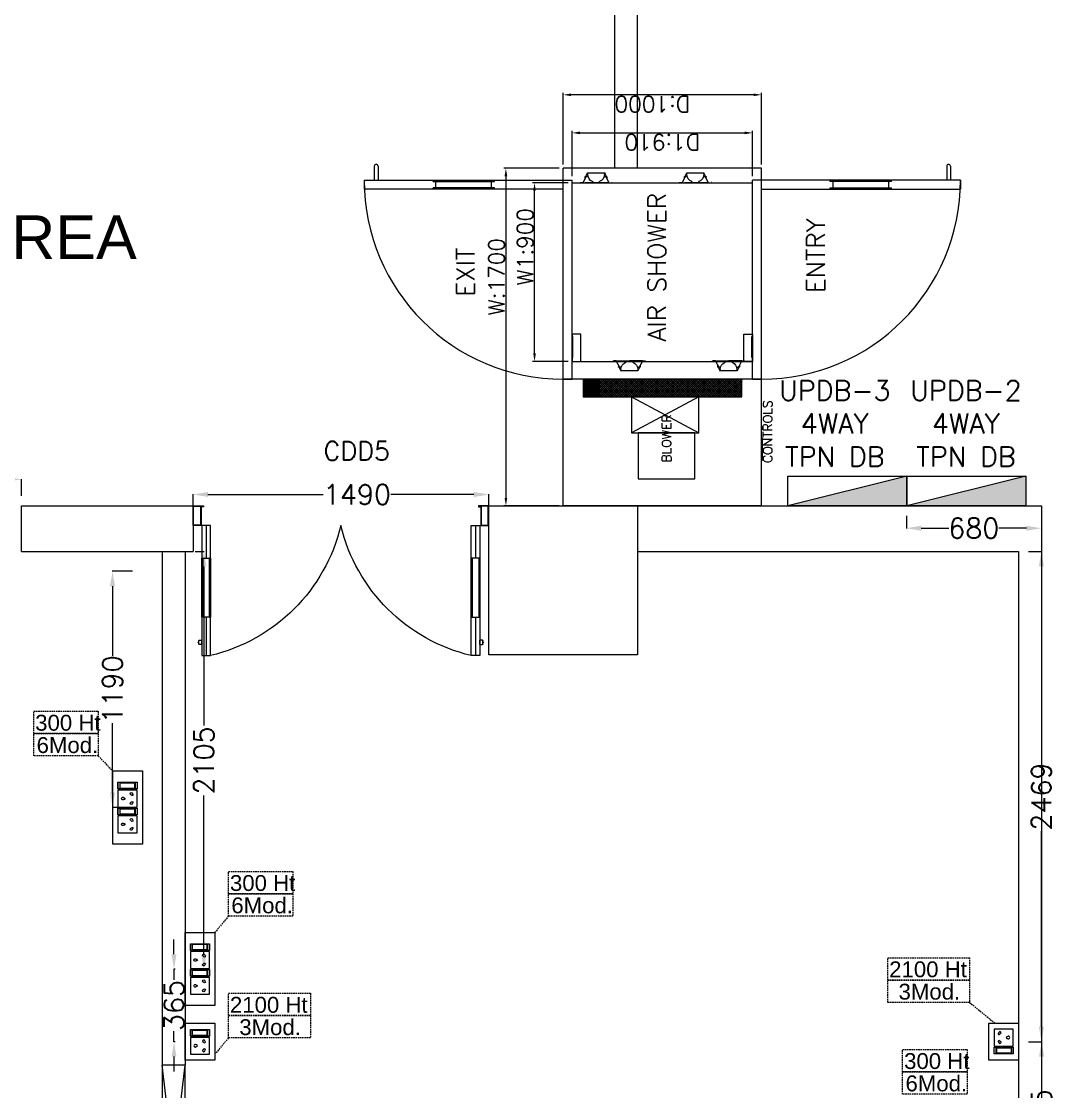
# Model space of a CAD drawing. Extents: x 3505867 to 4040009, y -660366 to -590408.
# Drawn here: x 3616002 to 3621209, y -609229 to -603838 of the extents above; entities that cross this region are included whole.
import ezdxf

# ---------------------------------------------------------------- set-up
doc = ezdxf.new("R2010")
doc.units = 0
doc.header["$LTSCALE"] = 6
doc.header["$MEASUREMENT"] = 0
doc.linetypes.add('1', pattern=[0])
doc.linetypes.add('DASHED2', pattern=[0.375, 0.25, -0.125])
doc.layers.get('0').update_dxf_attribs({"linetype": 'CONTINUOUS', "lineweight": 0})
doc.layers.get('Defpoints').update_dxf_attribs({"linetype": 'CONTINUOUS', "lineweight": 0})
for name, color, linetype, lineweight in [('1200 Door', 144, 'CONTINUOUS', 0), ('AIR SHOWER', 7, 'CONTINUOUS', 0), ('COL', 5, 'CONTINUOUS', 0), ('DIM', 7, 'CONTINUOUS', 0), ('Double Leaf Door', 4, 'CONTINUOUS', 0), ('ELE-CABLE TRAY', 31, 'CONTINUOUS', 0), ('ELE. 2N0S OF 6-16 UPS SOCKETS', 191, 'CONTINUOUS', 0), ('ELE. DB', 1, 'CONTINUOUS', 0), ('ELE.DB', 1, 'CONTINUOUS', 0), ('hatch', 252, 'CONTINUOUS', 0), ('TEXT', 5, 'CONTINUOUS', 0), ('WALL', 10, 'CONTINUOUS', 0), ('WIN', 151, 'CONTINUOUS', 0)]:
    doc.layers.add(name, color=color, linetype=linetype, lineweight=lineweight)
doc.layers.add('CFT_LOOPING', color=7, linetype='1', lineweight=0, true_color=0xd6d600)
doc.layers.add('ELE-6A AC SOCKET', color=7, linetype='CONTINUOUS', lineweight=0, true_color=0x00ceb6)
doc.styles.add('ARIAL', font='arial.ttf')
doc.styles.add('ROMANS', font='romans.shx')
doc.styles.get("Standard").update_dxf_attribs({"font": 'SIMPLEX'})
doc.dimstyles.new('AEPL1', dxfattribs={"dimtxt": 100, "dimasz": 75, "dimexe": 1.25, "dimexo": 50, "dimtad": 0, "dimdec": 0, "dimtxsty": 'ROMANS', "dimcen": 2.5, "dimclrd": 7, "dimclre": 7, "dimadec": 0, "dimazin": 0, "dimtfac": 1, "dimtdec": 0, "dimtmove": 0, "dimatfit": 3, "dimfxl": 1, "dimlwd": 0, "dimlwe": 0, "dimarcsym": 0})
doc.dimstyles.new('BIGDFD', dxfattribs={"dimtxt": 8, "dimasz": 4, "dimexe": 1, "dimexo": 2, "dimtad": 1, "dimlfac": 10, "dimtxsty": 'Standard', "dimcen": 2.5, "dimclrd": 5, "dimclre": 3, "dimclrt": 1, "dimadec": 0, "dimazin": 0, "dimtfac": 1, "dimtmove": 0, "dimatfit": 3, "dimfxl": 1, "dimarcsym": 0})
doc.dimstyles.new('BIGDFD$0', dxfattribs={"dimtxt": 8, "dimasz": 4, "dimexe": 1, "dimexo": 2, "dimtad": 1, "dimlfac": 10, "dimtxsty": 'Standard', "dimcen": 2.5, "dimclrd": 5, "dimclre": 3, "dimclrt": 1, "dimadec": 0, "dimazin": 0, "dimtfac": 1, "dimtmove": 0, "dimatfit": 3, "dimfxl": 1, "dimarcsym": 0})

# ---------------------------------------------------------------- blocks, each defined once
blk = doc.blocks.new('*D603')
at = {"layer": 'Defpoints', "color": 0, "linetype": 'ByBlock', "transparency": 16777216}
for p in [(-25370, 7793.3), (-26870, 7660.2), (-25370, 7660.2)]:
    blk.add_point(p, dxfattribs=at)
at = {"layer": 'DIM', "color": 7, "linetype": 'ByBlock', "lineweight": 0, "transparency": 16777216}
for p, q in [((-26870, 7710.2), (-26870, 7794.6)), ((-26795, 7793.3), (-26289.7, 7793.3)), ((-25445, 7793.3), (-25950.3, 7793.3)), ((-25370, 7710.2), (-25370, 7794.6))]:
    blk.add_line(p, q, dxfattribs=at)
at = {"layer": 'DIM', "color": 7, "linetype": 'ByBlock', "transparency": 16777216}
for points in [[(-26795, 7805.8), (-26795, 7780.8), (-26870, 7793.3)], [(-25445, 7805.8), (-25445, 7780.8), (-25370, 7793.3)]]:
    blk.add_solid(points, dxfattribs=at)
at = {"layer": 'DIM', "color": 0, "linetype": 'ByBlock', "transparency": 16777216, "insert": (-26120, 7793.3), "char_height": 100, "attachment_point": 5, "style": 'ROMANS'}
blk.add_mtext('1500', dxfattribs=at)
blk = doc.blocks.new('*D604')
at = {"layer": 'Defpoints', "color": 0, "linetype": 'ByBlock', "transparency": 16777216}
for p in [(-23015, 7717.3), (-24505, 7545.2), (-23015, 7545.2)]:
    blk.add_point(p, dxfattribs=at)
at = {"layer": 'DIM', "color": 7, "linetype": 'ByBlock', "lineweight": 0, "transparency": 16777216}
for p, q in [((-24505, 7595.2), (-24505, 7718.6)), ((-24430, 7717.3), (-23848.4, 7717.3)), ((-23090, 7717.3), (-23509, 7717.3)), ((-23015, 7595.2), (-23015, 7718.6))]:
    blk.add_line(p, q, dxfattribs=at)
at = {"layer": 'DIM', "color": 7, "linetype": 'ByBlock', "transparency": 16777216}
for points in [[(-24430, 7729.8), (-24430, 7704.8), (-24505, 7717.3)], [(-23090, 7729.8), (-23090, 7704.8), (-23015, 7717.3)]]:
    blk.add_solid(points, dxfattribs=at)
at = {"layer": 'DIM', "color": 0, "linetype": 'ByBlock', "transparency": 16777216, "insert": (-23678.7, 7717.3), "char_height": 100, "attachment_point": 5, "style": 'ROMANS'}
blk.add_mtext('1490', dxfattribs=at)
blk = doc.blocks.new('1500x2100x100 DD')
at = {"layer": 'Double Leaf Door'}
for points in [[(49.2, 263.9), (54.1, 263.9), (54.1, 560.4), (49.2, 560.4)], [(92.8, 560.4), (87.8, 560.4), (87.8, 263.9), (92.8, 263.9)], [(1407.2, 560.4), (1412.2, 560.4), (1412.2, 263.9), (1407.2, 263.9)], [(1450.8, 263.9), (1445.9, 263.9), (1445.9, 560.4), (1450.8, 560.4)]]:
    blk.add_hatch(color=6, dxfattribs=at).paths.add_polyline_path(points)
at = {"layer": 'Double Leaf Door', "color": 8}
for p, q in [((49.2, 100), (49.2, 754.2)), ((49.2, 754.2), (92.8, 754.2)), ((71, 560.4), (71, 754.2)), ((92.8, 754.2), (92.8, 100)), ((1450.8, 754.2), (1407.2, 754.2)), ((1407.2, 754.2), (1407.2, 100)), ((1429, 560.4), (1429, 754.2)), ((1450.8, 100), (1450.8, 754.2)), ((34.8, 696.7), (34.8, 678.8)), ((49.2, 698.7), (36.7, 698.7)), ((36.7, 676.8), (49.2, 676.8)), ((49.2, 698.7), (49.2, 676.8)), ((1450.8, 698.7), (1463.3, 698.7)), ((1450.8, 698.7), (1450.8, 676.8)), ((1463.3, 676.8), (1450.8, 676.8)), ((1465.2, 696.7), (1465.2, 678.8)), ((71, 100), (71, 263.9)), ((1429, 100), (1429, 263.9)), ((5, 100), (5, 0)), ((45.2, 100), (5, 100)), ((7, 98), (7, 2)), ((43.2, 98), (7, 98)), ((43.2, 3), (43.2, 98)), ((45.2, 5), (45.2, 100)), ((92.8, 100), (49.2, 100)), ((1407.2, 100), (1450.8, 100)), ((1454.8, 5), (1454.8, 100)), ((1454.8, 100), (1495, 100)), ((1456.8, 3), (1456.8, 98)), ((1456.8, 98), (1493, 98)), ((1493, 98), (1493, 2)), ((1495, 100), (1495, 0)), ((5, 0), (45.2, 0)), ((7, 2), (45.2, 2)), ((55.1, 3), (43.2, 3)), ((57.1, 5), (45.2, 5)), ((45.2, 2), (55.1, 2)), ((45.2, 0), (57.1, 0)), ((55.1, 2), (55.1, 3)), ((57.1, 0), (57.1, 5)), ((1442.9, 0), (1442.9, 5)), ((1442.9, 5), (1454.8, 5)), ((1454.8, 0), (1442.9, 0)), ((1444.9, 2), (1444.9, 3)), ((1444.9, 3), (1456.8, 3)), ((1454.8, 2), (1444.9, 2)), ((1493, 2), (1454.8, 2)), ((1495, 0), (1454.8, 0))]:
    blk.add_line(p, q, dxfattribs=at)
at = {"layer": 'Double Leaf Door', "color": 6}
for p, q in [((92.8, 560.4), (49.2, 560.4)), ((49.2, 560.4), (49.2, 263.9)), ((54.1, 263.9), (54.1, 560.4)), ((87.8, 263.9), (87.8, 560.4)), ((92.8, 263.9), (92.8, 560.4)), ((1407.2, 263.9), (1407.2, 560.4)), ((1407.2, 560.4), (1450.8, 560.4)), ((1412.2, 263.9), (1412.2, 560.4)), ((1445.9, 263.9), (1445.9, 560.4)), ((1450.8, 560.4), (1450.8, 263.9)), ((49.2, 263.9), (92.8, 263.9)), ((1450.8, 263.9), (1407.2, 263.9))]:
    blk.add_line(p, q, dxfattribs=at)
at = {"layer": 'Double Leaf Door', "color": 6, "ltscale": 100}
for p, q in [((87.8, 560.4), (87.8, 263.9)), ((1412.2, 560.4), (1412.2, 263.9))]:
    blk.add_line(p, q, dxfattribs=at)
at = {"layer": 'Double Leaf Door', "color": 6}
for points in [[(49.2, 560.4), (49.2, 263.9), (54.1, 263.9), (54.1, 560.4), (49.2, 560.4)], [(92.8, 560.4), (92.8, 263.9), (87.8, 263.9), (87.8, 560.4), (92.8, 560.4)], [(1407.2, 560.4), (1407.2, 263.9), (1412.2, 263.9), (1412.2, 560.4), (1407.2, 560.4)], [(1450.8, 560.4), (1450.8, 263.9), (1445.9, 263.9), (1445.9, 560.4), (1450.8, 560.4)]]:
    blk.add_lwpolyline(points, dxfattribs=at)
at = {"layer": 'Double Leaf Door', "ltscale": 5000}
for points in [[(49.2, 560.4), (49.2, 263.9), (54.1, 263.9), (54.1, 560.4), (49.2, 560.4)], [(1450.8, 560.4), (1450.8, 263.9), (1445.9, 263.9), (1445.9, 560.4), (1450.8, 560.4)]]:
    blk.add_lwpolyline(points, dxfattribs=at)
at = {"layer": 'Double Leaf Door', "color": 8}
for centre, radius, start, end in [((-111.3, -108), 886, 13.5745, 76.6836), ((1611.3, -108), 886, 103.3164, 166.4255), ((34.8, 687.7), 3.72, 90, 270), ((36.7, 696.7), 1.98, 90, 180), ((36.7, 678.8), 1.98, 180, 270), ((1463.3, 696.7), 1.98, 0, 90), ((1463.3, 678.8), 1.98, 270, 0), ((1465.2, 687.7), 3.72, 270, 90)]:
    blk.add_arc(centre, radius, start, end, dxfattribs=at)
blk = doc.blocks.new('*D19')
at = {"color": 3, "lineweight": -2, "transparency": 16777216}
for p, q in [((72.76, 197.74), (72.76, 215.65)), ((162.76, 197.74), (162.76, 215.65))]:
    blk.add_line(p, q, dxfattribs=at)
at = {"color": 5, "lineweight": -2, "transparency": 16777216}
blk.add_line((76.76, 214.65), (158.76, 214.65), dxfattribs=at)
at = {"color": 5, "transparency": 16777216}
for points in [[(76.76, 215.31), (76.76, 213.98), (72.76, 214.65)], [(158.76, 213.98), (158.76, 215.31), (162.76, 214.65)]]:
    blk.add_solid(points, dxfattribs=at)
at = {"layer": 'Defpoints', "color": 0, "transparency": 16777216}
for p in [(162.76, 214.65), (72.76, 195.74), (162.76, 195.74)]:
    blk.add_point(p, dxfattribs=at)
at = {"color": 1, "transparency": 16777216, "insert": (130.44, 219.36), "char_height": 8, "attachment_point": 5}
blk.add_mtext('W1:900', dxfattribs=at)
blk = doc.blocks.new('*D20')
at = {"color": 3, "lineweight": -2, "transparency": 16777216}
for p, q in [((0, 202.24), (0, 230.07)), ((170, 202.24), (170, 230.07))]:
    blk.add_line(p, q, dxfattribs=at)
at = {"color": 5, "lineweight": -2, "transparency": 16777216}
blk.add_line((166, 229.07), (4, 229.07), dxfattribs=at)
at = {"color": 5, "transparency": 16777216}
for points in [[(4, 229.74), (4, 228.4), (0, 229.07)], [(166, 228.4), (166, 229.74), (170, 229.07)]]:
    blk.add_solid(points, dxfattribs=at)
at = {"layer": 'Defpoints', "color": 0, "transparency": 16777216}
for p in [(0, 229.07), (0, 200.24), (170, 200.24)]:
    blk.add_point(p, dxfattribs=at)
at = {"color": 1, "transparency": 16777216, "insert": (115.34, 233.78), "char_height": 8, "attachment_point": 5}
blk.add_mtext('W:1700', dxfattribs=at)
blk = doc.blocks.new('nolllw new')
for p, q in [((-138.6, 13.9), (-138.1, 15.3)), ((-124.2, 15.9), (-137.1, 15.9)), ((-123.3, 15.4), (-107, -15.4)), ((-112.6, 13.9), (-2.6, 13.9)), ((8.1, 15.4), (-8.1, -15.4)), ((9, 15.9), (22, 15.9)), ((23.4, 13.9), (22.7, 15.9)), ((23.4, 13.9), (22.9, 15.3)), ((-100.3, -15.9), (-106.1, -15.9)), ((-14.9, -15.9), (-9, -15.9))]:
    blk.add_line(p, q)
at = {"color": 19}
for p, q in [((-124.2, 15.9), (-57.6, 15.9)), ((9, 15.9), (-57.6, 15.9)), ((-100.1, -34.1), (-15, -34.1))]:
    blk.add_line(p, q, dxfattribs=at)
at = {"color": 1}
for p, q in [((-74.6, 14.6), (-74.6, 10.7)), ((-40.6, 14.6), (-40.6, 10.7)), ((-100, -26.8), (-100, -34.1)), ((-15.1, -26.8), (-15.1, -34.1))]:
    blk.add_line(p, q, dxfattribs=at)
at = {"color": 3}
for p, q in [((-112.9, -4.5), (-112.9, -13.1)), ((-109.6, -16.1), (-109.9, -16.1)), ((-108.7, -16.7), (-100.8, -33.8)), ((-100.3, -34.1), (-100.1, -34.1)), ((-14.8, -34.1), (-15, -34.1)), ((-6.5, -16.7), (-14.4, -33.8)), ((-5.6, -16.1), (-5.3, -16.1)), ((-2.3, -4.5), (-2.3, -13.1))]:
    blk.add_line(p, q, dxfattribs=at)
for centre, radius, start, end in [((-137.1, 14.9), 1, 90, 159.381), ((-124.2, 14.9), 1, 27.8597, 90), ((9, 14.9), 1, 90, 152.1403), ((22, 14.9), 1, 20.619, 90), ((-106.1, -14.9), 1, 207.8597, 270), ((-100.3, -14.9), 1, 270, 343.3261), ((-60.8, -26.8), 40.2, 161.5212, 163.3261), ((-54.4, -26.8), 40.2, 16.6739, 18.4788), ((-14.9, -14.9), 1, 196.6739, 270), ((-9, -14.9), 1, 270, 332.1403)]:
    blk.add_arc(centre, radius, start, end)
at = {"color": 1}
for centre, radius, start, end in [((-60.8, -26.8), 39.2, 111.5891, 180), ((-75.6, 10.7), 1, 291.5891, 0), ((-74.2, 14.5), 0.396, 106.6984, 167.5275), ((-41, 14.5), 0.396, 12.4725, 73.3016), ((-39.6, 10.7), 1, 180, 248.4109), ((-54.4, -26.8), 39.2, 0, 68.4109)]:
    blk.add_arc(centre, radius, start, end, dxfattribs=at)
at = {"color": 3}
for centre, radius, start, end in [((-109.9, -13.1), 3, 180, 270), ((-109.6, -17.1), 1, 24.7129, 90), ((-100.3, -33.6), 0.5, 204.7129, 270), ((-14.8, -33.6), 0.5, 270, 335.2871), ((-5.6, -17.1), 1, 90, 155.2871), ((-5.3, -13.1), 3, 270, 0)]:
    blk.add_arc(centre, radius, start, end, dxfattribs=at)
blk = doc.blocks.new('*D22')
at = {"layer": 'AIR SHOWER', "color": 3, "lineweight": -2, "transparency": 16777216}
for p, q in [((172, 200.24), (208.02, 200.24)), ((172, 100.24), (208.02, 100.24))]:
    blk.add_line(p, q, dxfattribs=at)
at = {"layer": 'AIR SHOWER', "color": 5, "lineweight": -2, "transparency": 16777216}
blk.add_line((207.02, 104.24), (207.02, 196.24), dxfattribs=at)
at = {"layer": 'AIR SHOWER', "color": 5, "transparency": 16777216}
for points in [[(207.68, 196.24), (206.35, 196.24), (207.02, 200.24)], [(206.35, 104.24), (207.68, 104.24), (207.02, 100.24)]]:
    blk.add_solid(points, dxfattribs=at)
at = {"layer": 'Defpoints', "color": 0, "transparency": 16777216}
for p in [(170, 200.24), (207.02, 200.24), (170, 100.24)]:
    blk.add_point(p, dxfattribs=at)
at = {"layer": 'AIR SHOWER', "color": 1, "transparency": 16777216, "insert": (202.31, 155.27), "char_height": 8, "attachment_point": 5, "rotation": 90}
blk.add_mtext('D:1000', dxfattribs=at)
blk = doc.blocks.new('*D23')
at = {"layer": 'AIR SHOWER', "color": 3, "lineweight": -2, "transparency": 16777216}
for p, q in [((166, 195.74), (188.83, 195.74)), ((166, 104.74), (188.83, 104.74))]:
    blk.add_line(p, q, dxfattribs=at)
at = {"layer": 'AIR SHOWER', "color": 5, "lineweight": -2, "transparency": 16777216}
blk.add_line((187.83, 191.74), (187.83, 108.74), dxfattribs=at)
at = {"layer": 'AIR SHOWER', "color": 5, "transparency": 16777216}
for points in [[(188.5, 191.74), (187.17, 191.74), (187.83, 195.74)], [(187.17, 108.74), (188.5, 108.74), (187.83, 104.74)]]:
    blk.add_solid(points, dxfattribs=at)
at = {"layer": 'Defpoints', "color": 0, "transparency": 16777216}
for p in [(164, 195.74), (164, 104.74), (187.83, 104.74)]:
    blk.add_point(p, dxfattribs=at)
at = {"layer": 'AIR SHOWER', "color": 1, "transparency": 16777216, "insert": (183.12, 150.24), "char_height": 8, "attachment_point": 5, "rotation": 90}
blk.add_mtext('D1:910', dxfattribs=at)
blk = doc.blocks.new('6MODULE-UPS')
at = {"layer": 'ELE. 2N0S OF 6-16 UPS SOCKETS', "color": 223, "lineweight": 0}
for p, q in [((-5.7, 91.9), (-5.7, 19.7)), ((-5.7, 91.9), (-5.7, 19.7)), ((19.4, 91.9), (-5.7, 91.9)), ((-5.7, 91.9), (19.4, 91.9)), ((-3.6, 84), (-3.6, 27.6)), ((17.3, 84), (-3.6, 84)), ((17.3, 27.6), (17.3, 84)), ((19.4, 19.7), (19.4, 91.9)), ((23.6, 91.9), (86.9, 91.9)), ((23.6, 19.7), (23.6, 91.9)), ((86.9, 91.9), (86.9, 19.7)), ((91.1, 91.9), (91.1, 19.7)), ((91.1, 91.9), (91.1, 19.7)), ((116.2, 91.9), (91.1, 91.9)), ((91.1, 91.9), (116.2, 91.9)), ((93.2, 84), (93.2, 27.6)), ((114.1, 84), (93.2, 84)), ((114.1, 27.6), (114.1, 84)), ((116.2, 19.7), (116.2, 91.9)), ((120.4, 19.7), (120.4, 91.9)), ((120.4, 91.9), (183.6, 91.9)), ((183.6, 91.9), (183.6, 19.7)), ((-5.7, 19.7), (19.4, 19.7)), ((-3.6, 30.1), (17.3, 30.1)), ((-3.6, 27.6), (17.3, 27.6)), ((86.9, 19.7), (23.6, 19.7)), ((91.1, 19.7), (116.2, 19.7)), ((93.2, 30.1), (114.1, 30.1)), ((93.2, 27.6), (114.1, 27.6)), ((183.6, 19.7), (120.4, 19.7))]:
    blk.add_line(p, q, dxfattribs=at)
blk.add_lwpolyline([(-48.1, 0), (226, 0), (226, 111.6), (-48.1, 111.6)], close=True, dxfattribs=at)
for centre, radius, start, end in [((37.2, 41.7), 4.24, 5.2689, 272.51), ((40.6, 38.8), 3.42, 202.6838, 75.0951), ((55.3, 73.6), 4.92, 307.1584, 232.8416), ((55.3, 68.7), 3.14, 161.4031, 18.5969), ((69.9, 38.8), 3.42, 104.9049, 337.3162), ((73.3, 41.7), 4.24, 267.49, 174.7311), ((134, 41.7), 4.24, 5.2689, 272.51), ((137.3, 38.8), 3.42, 202.6838, 75.0951), ((152, 73.6), 4.92, 307.1584, 232.8416), ((152, 68.7), 3.14, 161.4031, 18.5969), ((166.7, 38.8), 3.42, 104.9049, 337.3162), ((170, 41.7), 4.24, 267.49, 174.7311)]:
    blk.add_arc(centre, radius, start, end, dxfattribs=at)
blk = doc.blocks.new('EQ2WE')
at = {"layer": 'ELE-6A AC SOCKET', "lineweight": 0}
for p, q in [((-98.7, 169.5), (-215.4, 169.5)), ((-215.4, 169.5), (-215.4, 36.3)), ((-98.7, 36.3), (-98.7, 169.5)), ((-91, 36.3), (-91, 169.5)), ((-91, 169.5), (-44.6, 169.5)), ((-44.6, 169.5), (-91, 169.5)), ((-87.1, 50.8), (-87.1, 155)), ((-87.1, 155), (-48.5, 155)), ((-48.5, 155), (-48.5, 50.8)), ((-44.6, 169.5), (-44.6, 36.3)), ((-44.6, 169.5), (-44.6, 36.3)), ((-215.4, 36.3), (-98.7, 36.3)), ((-44.6, 36.3), (-91, 36.3)), ((-48.5, 55.5), (-87.1, 55.5)), ((-48.5, 50.8), (-87.1, 50.8))]:
    blk.add_line(p, q, dxfattribs=at)
blk.add_lwpolyline([(0, 0), (-257.3, 0), (-257.3, 205.9), (0, 205.9)], close=True, dxfattribs=at)
for centre, radius, start, end in [((-190.3, 76.9), 7.83, 5.26891, 272.51003), ((-184.2, 71.6), 6.31, 202.68381, 75.09514), ((-157.1, 135.8), 9.08, 307.15837, 232.84163), ((-157.1, 126.7), 5.79, 161.40312, 18.59688), ((-130, 71.6), 6.31, 104.90486, 337.31619), ((-123.8, 76.9), 7.83, 267.48997, 174.73109)]:
    blk.add_arc(centre, radius, start, end, dxfattribs=at)
blk = doc.blocks.new('UPS DB')
at = {"layer": 'hatch'}
h = blk.add_hatch(color=3, dxfattribs=at)
h.dxf.hatch_style = 1
h.paths.add_polyline_path([(0, -150), (600, -150), (600, 0)])
at = {"layer": 'ELE. DB', "color": 3}
blk.add_line((600, 0), (0, -150), dxfattribs=at)
blk.add_lwpolyline([(0, 0), (600, 0), (600, -150), (0, -150)], close=True, dxfattribs=at)
blk = doc.blocks.new('*D336')
at = {"layer": 'Defpoints', "color": 0, "linetype": 'ByBlock', "transparency": 16777216}
for p in [(3621027.2, -606508.2), (3621027.2, -608977.4), (3621142.2, -608977.4)]:
    blk.add_point(p, dxfattribs=at)
at = {"layer": 'ELE-CABLE TRAY', "color": 7, "linetype": 'ByBlock', "lineweight": 0, "transparency": 16777216}
for p, q in [((3621077.2, -606508.2), (3621143.4, -606508.2)), ((3621142.2, -606583.2), (3621142.2, -607568.4)), ((3621142.2, -608902.4), (3621142.2, -607917.2)), ((3621077.2, -608977.4), (3621143.4, -608977.4))]:
    blk.add_line(p, q, dxfattribs=at)
at = {"layer": 'ELE-CABLE TRAY', "color": 7, "linetype": 'ByBlock', "transparency": 16777216}
for points in [[(3621154.7, -606583.2), (3621129.7, -606583.2), (3621142.2, -606508.2)], [(3621129.7, -608902.4), (3621154.7, -608902.4), (3621142.2, -608977.4)]]:
    blk.add_solid(points, dxfattribs=at)
at = {"layer": 'ELE-CABLE TRAY', "color": 0, "linetype": 'ByBlock', "transparency": 16777216, "insert": (3621142.2, -607742.8), "char_height": 100, "attachment_point": 5, "rotation": 90, "style": 'ROMANS'}
blk.add_mtext('2469', dxfattribs=at)
blk = doc.blocks.new('*D337')
at = {"layer": 'Defpoints', "color": 0, "linetype": 'ByBlock', "transparency": 16777216}
for p in [(3621027.2, -608977.4), (3621027.2, -609712.7), (3621143.4, -609712.7)]:
    blk.add_point(p, dxfattribs=at)
at = {"layer": 'ELE-CABLE TRAY', "color": 7, "linetype": 'ByBlock', "lineweight": 0, "transparency": 16777216}
for p, q in [((3621077.2, -608977.4), (3621144.7, -608977.4)), ((3621143.4, -609052.4), (3621143.4, -609215.9)), ((3621143.4, -609637.7), (3621143.4, -609474.2)), ((3621077.2, -609712.7), (3621144.7, -609712.7))]:
    blk.add_line(p, q, dxfattribs=at)
at = {"layer": 'ELE-CABLE TRAY', "color": 7, "linetype": 'ByBlock', "transparency": 16777216}
for points in [[(3621155.9, -609052.4), (3621130.9, -609052.4), (3621143.4, -608977.4)], [(3621130.9, -609637.7), (3621155.9, -609637.7), (3621143.4, -609712.7)]]:
    blk.add_solid(points, dxfattribs=at)
at = {"layer": 'ELE-CABLE TRAY', "color": 0, "linetype": 'ByBlock', "transparency": 16777216, "insert": (3621143.4, -609345), "char_height": 100, "attachment_point": 5, "rotation": 90, "style": 'ROMANS'}
blk.add_mtext('735', dxfattribs=at)
blk = doc.blocks.new('*D339')
at = {"layer": 'Defpoints', "color": 0, "linetype": 'ByBlock', "transparency": 16777216}
for p in [(3616827.2, -606508.2), (3616922, -606508.2), (3616827.2, -608613.3)]:
    blk.add_point(p, dxfattribs=at)
at = {"layer": 'ELE-CABLE TRAY', "color": 7, "linetype": 'ByBlock', "lineweight": 0, "transparency": 16777216}
for p, q in [((3616877.2, -606508.2), (3616923.3, -606508.2)), ((3616922, -606583.2), (3616922, -607384)), ((3616922, -608538.3), (3616922, -607737.6)), ((3616877.2, -608613.3), (3616923.3, -608613.3))]:
    blk.add_line(p, q, dxfattribs=at)
at = {"layer": 'ELE-CABLE TRAY', "color": 7, "linetype": 'ByBlock', "transparency": 16777216}
for points in [[(3616934.5, -606583.2), (3616909.5, -606583.2), (3616922, -606508.2)], [(3616909.5, -608538.3), (3616934.5, -608538.3), (3616922, -608613.3)]]:
    blk.add_solid(points, dxfattribs=at)
at = {"layer": 'ELE-CABLE TRAY', "color": 0, "linetype": 'ByBlock', "transparency": 16777216, "insert": (3616922, -607560.8), "char_height": 100, "attachment_point": 5, "rotation": 90, "style": 'ROMANS'}
blk.add_mtext('2105', dxfattribs=at)
blk = doc.blocks.new('*D340')
at = {"layer": 'Defpoints', "color": 0, "linetype": 'ByBlock', "transparency": 16777216}
for p in [(3616827.2, -608612.3), (3616771.1, -608977.4), (3616827.2, -608977.4)]:
    blk.add_point(p, dxfattribs=at)
at = {"layer": 'ELE-CABLE TRAY', "color": 7, "linetype": 'ByBlock', "lineweight": 0, "transparency": 16777216}
for p, q in [((3616771.1, -608537.3), (3616771.1, -608462.3)), ((3616777.2, -608612.3), (3616769.9, -608612.3)), ((3616771.1, -608612.3), (3616771.1, -608665.6)), ((3616771.1, -608977.4), (3616771.1, -608924)), ((3616777.2, -608977.4), (3616769.9, -608977.4)), ((3616771.1, -609052.4), (3616771.1, -609127.4))]:
    blk.add_line(p, q, dxfattribs=at)
at = {"layer": 'ELE-CABLE TRAY', "color": 7, "linetype": 'ByBlock', "transparency": 16777216}
for points in [[(3616758.6, -608537.3), (3616783.6, -608537.3), (3616771.1, -608612.3)], [(3616783.6, -609052.4), (3616758.6, -609052.4), (3616771.1, -608977.4)]]:
    blk.add_solid(points, dxfattribs=at)
at = {"layer": 'ELE-CABLE TRAY', "color": 0, "linetype": 'ByBlock', "transparency": 16777216, "insert": (3616771.1, -608794.8), "char_height": 100, "attachment_point": 5, "rotation": 90, "style": 'ROMANS'}
blk.add_mtext('365', dxfattribs=at)
blk = doc.blocks.new('*D341')
at = {"layer": 'Defpoints', "color": 0, "linetype": 'ByBlock', "transparency": 16777216}
for p in [(3616461.4, -606608.2), (3616612.2, -606608.2), (3616612.2, -607798.1)]:
    blk.add_point(p, dxfattribs=at)
at = {"layer": 'ELE-CABLE TRAY', "color": 7, "linetype": 'ByBlock', "lineweight": 0, "transparency": 16777216}
for p, q in [((3616562.2, -606608.2), (3616460.1, -606608.2)), ((3616461.4, -606683.2), (3616461.4, -607033.5)), ((3616461.4, -607723.1), (3616461.4, -607372.9)), ((3616562.2, -607798.1), (3616460.1, -607798.1))]:
    blk.add_line(p, q, dxfattribs=at)
at = {"layer": 'ELE-CABLE TRAY', "color": 7, "linetype": 'ByBlock', "transparency": 16777216}
for points in [[(3616473.9, -606683.2), (3616448.9, -606683.2), (3616461.4, -606608.2)], [(3616448.9, -607723.1), (3616473.9, -607723.1), (3616461.4, -607798.1)]]:
    blk.add_solid(points, dxfattribs=at)
at = {"layer": 'ELE-CABLE TRAY', "color": 0, "linetype": 'ByBlock', "transparency": 16777216, "insert": (3616461.4, -607203.2), "char_height": 100, "attachment_point": 5, "rotation": 90, "style": 'ROMANS'}
blk.add_mtext('1190', dxfattribs=at)
blk = doc.blocks.new('*D355')
at = {"layer": 'Defpoints', "color": 0, "linetype": 'ByBlock', "transparency": 16777216}
for p in [(3620461.9, -606278.2), (3621142.2, -606278.2), (3621142.2, -606391)]:
    blk.add_point(p, dxfattribs=at)
at = {"layer": 'ELE-CABLE TRAY', "color": 7, "linetype": 'ByBlock', "lineweight": 0, "transparency": 16777216}
for p, q in [((3620461.9, -606328.2), (3620461.9, -606392.3)), ((3621142.2, -606328.2), (3621142.2, -606392.3)), ((3620536.9, -606391), (3620675.2, -606391)), ((3621067.2, -606391), (3620928.8, -606391))]:
    blk.add_line(p, q, dxfattribs=at)
at = {"layer": 'ELE-CABLE TRAY', "color": 7, "linetype": 'ByBlock', "transparency": 16777216}
for points in [[(3620536.9, -606378.5), (3620536.9, -606403.5), (3620461.9, -606391)], [(3621067.2, -606403.5), (3621067.2, -606378.5), (3621142.2, -606391)]]:
    blk.add_solid(points, dxfattribs=at)
at = {"layer": 'ELE-CABLE TRAY', "color": 0, "linetype": 'ByBlock', "transparency": 16777216, "insert": (3620802, -606391), "char_height": 100, "attachment_point": 5, "style": 'ROMANS'}
blk.add_mtext('680', dxfattribs=at)
blk = doc.blocks.new('AIR SHOWER')
at = {"layer": 'AIR SHOWER'}
h = blk.add_hatch(dxfattribs=at)
h.set_pattern_fill('ANSI37', color=256, scale=0.24, angle=180, style=0)
h.set_pattern_definition([(45, (-36516.70436, 5170.6153), (-0.538815367, 0.538815367), []), (135, (-36516.70436, 5170.6153), (-0.538815367, -0.538815367), [])])
h.paths.add_polyline_path([(63.7649, 110.1138), (54.9235, 110.1138), (54.9235, 189.8012), (63.7649, 189.8012)])
h = blk.add_hatch(dxfattribs=at)
h.set_pattern_fill('ANSI37', color=256, scale=0.24, angle=180, style=0)
h.set_pattern_definition([(45, (-52704.6564, 3586.6221), (-0.538815367, 0.538815367), []), (135, (-52704.6564, 3586.6221), (-0.538815367, -0.538815367), [])])
h.paths.add_polyline_path([(54.9235, 189.5272), (63.7649, 189.5272), (63.7649, 182.3028), (54.9235, 182.3028)])
for p, q in [((159.5, 200.2351), (159.5, 300.4701)), ((164, 300.4701), (159.5, 300.4701)), ((164, 300.4701), (164, 200.2351)), ((171.05, 295.4201), (164, 295.4201)), ((171.05, 293.5201), (164, 293.5201)), ((159.5, 265.8021), (160.1, 265.8021)), ((160.1, 234.8021), (160.1, 265.8021)), ((160.1, 264.3021), (163.4, 264.3021)), ((163.4, 265.8021), (163.4, 234.8021)), ((163.4, 265.8021), (164, 265.8021)), ((159.5, 234.8021), (160.1, 234.8021)), ((160.1, 236.3021), (163.4, 236.3021)), ((163.4, 234.8021), (164, 234.8021)), ((0, 100.2351), (0, 200.2351)), ((0, 200.2351), (170, 200.2351)), ((63.7649, 200.2351), (63.7649, 195.7351)), ((63.7649, 100.2351), (63.7649, 200.2351)), ((164, 200.2351), (164, 195.7351)), ((170, 100.2351), (170, 200.2351)), ((170, 100.2351), (170, 200.2351)), ((63.7649, 195.7351), (164, 195.7351)), ((72.7649, 195.7351), (164, 195.7351)), ((72.7649, 195.7351), (72.7649, 104.7351)), ((162.7649, 195.7351), (162.7649, 104.7351)), ((162.7649, 195.7351), (162.7649, 104.7351)), ((54.9235, 165.7555), (36.841, 131.8309)), ((54.9235, 131.8309), (36.841, 165.7555)), ((63.7649, 104.7351), (164, 104.7351)), ((63.7649, 104.7351), (63.7649, 100.2351)), ((164, 100.2351), (164, 104.7351)), ((0, 100.2351), (170, 100.2351)), ((159.5, 100.2351), (159.5, 0)), ((164, 0), (164, 100.2351)), ((159.5, 65.6681), (160.1, 65.6681)), ((160.1, 65.6681), (160.1, 34.6681)), ((163.4, 34.6681), (163.4, 65.6681)), ((163.4, 65.6681), (164, 65.6681)), ((160.1, 64.1681), (163.4, 64.1681)), ((159.5, 34.6681), (160.1, 34.6681)), ((160.1, 36.1681), (163.4, 36.1681)), ((163.4, 34.6681), (164, 34.6681)), ((171.05, 6.95), (164, 6.95)), ((164, 0), (159.5, 0)), ((171.05, 5.05), (164, 5.05))]:
    blk.add_line(p, q, dxfattribs=at)
for points in [[(86.4277, 195.7351), (72.7649, 195.7351), (72.7649, 191.2865), (86.4277, 191.2865)], [(74.6432, 195.334), (85.2425, 195.334), (85.2425, 195.7351), (74.6432, 195.7351)], [(63.7649, 190.0987), (54.9235, 190.0987), (54.9235, 110.1138), (63.7649, 110.1138)], [(36.841, 162.4912), (13.6037, 162.4912), (13.6037, 133.8537), (36.841, 133.8537)], [(54.9235, 165.7555), (36.841, 165.7555), (36.841, 131.8309), (54.9235, 131.8309)], [(86.4277, 104.7351), (72.7649, 104.7351), (72.7649, 109.1836), (86.4277, 109.1836)], [(74.6432, 105.1361), (85.2425, 105.1361), (85.2425, 104.7351), (74.6432, 104.7351)], [(22.7846, 100.2351), (32.79, 100.2351), (32.79, 100.2351), (22.7846, 100.2351)], [(22.7846, 100.2351), (34.2228, 100.2351), (34.2228, 99.8821), (22.7846, 99.8821)], [(38.3459, 100.2351), (39.8996, 100.2351), (39.8996, 99.8823), (38.3459, 99.8823)]]:
    blk.add_lwpolyline(points, close=True, dxfattribs=at)
at = {"layer": 'AIR SHOWER', "color": 19, "lineweight": 0}
for centre, start, end in [((164, 200.2351), 90, 180), ((164, 100.2351), 180, 270)]:
    blk.add_arc(centre, 100.2351, start, end, dxfattribs=at)
at = {"layer": 'AIR SHOWER'}
for centre in [(171.05, 294.4701), (171.05, 6)]:
    blk.add_arc(centre, 0.95, 270, 90, dxfattribs=at)
at = {"layer": 'AIR SHOWER', "xscale": -0.1, "yscale": 0.1, "zscale": 0.1}
for p, rotation in [((164.3039, 177.8504), 89.99999999999997), ((71.3723, 172.6198), 269.9999999999856), ((164.3039, 127.8504), 89.99999999999997), ((71.3723, 122.6198), 269.9999999999856)]:
    blk.add_blockref('nolllw new', p, dxfattribs=dict(at, rotation=rotation))
at = {"layer": 'AIR SHOWER'}
for s, height, p in [('EXIT', 9.14932, (105.2922, 244.8428)), ('AIR SHOWER', 9.14932, (82.7486, 148.4504)), ('BLOWER', 4.57466, (21.8029, 145.8279)), ('CONTROLS', 4.57466, (21.5589, 94.8755)), ('ENTRY', 9.14932, (107.2005, 68.4017))]:
    blk.add_text(s, height=height, dxfattribs=at).set_placement(p)
for base, p1, p2, angle, text, dimstyle, picture, middle in [((0, 229.071), (170, 200.2351), (0, 200.2351), 180, 'W:1700', 'BIGDFD', '*D20', (115.3408, 229.071)), ((162.7649, 214.648), (72.7649, 195.7351), (162.7649, 195.7351), 180, 'W1:900', 'BIGDFD', '*D19', (130.4357, 214.648)), ((207.0183, 200.2351), (170, 100.2351), (170, 200.2351), 90, 'D:<>', 'BIGDFD$0', '*D22', (207.0183, 155.2726))]:
    dim = blk.add_linear_dim(base=base, p1=p1, p2=p2, angle=angle, text=text, dimstyle=dimstyle, dxfattribs=at)
    dim.commit()
    dim.dimension.update_dxf_attribs({"geometry": picture, "text_midpoint": middle, "dimtype": 128})
dim = blk.add_linear_dim(base=(187.8331, 104.7351), p1=(164, 195.7351), p2=(164, 104.7351), angle=90, text='D1:<>', dimstyle='BIGDFD$0', dxfattribs=at)
dim.commit()
dim.dimension.update_dxf_attribs({"geometry": '*D23', "text_midpoint": (183.1235, 150.2351)})
blk = doc.blocks.new('CIVIL IVF')
at = {"layer": 'COL', "color": 8}
blk.add_lwpolyline([(-23015, 7660.2), (-22265, 7660.2), (-22265, 6910.2), (-23015, 6910.2)], close=True, dxfattribs=at)
at = {"layer": 'WALL', "color": 8, "linetype": 'ByBlock'}
for p, q in [((-22380, 9360.2), (-22380, 10700.2)), ((-22265, 9360.2), (-22265, 10700.2)), ((-22265, 9360.2), (-22380, 9360.2)), ((-25370, 7430.2), (-25370, 7660.2)), ((-25370, 7660.2), (-24505, 7660.2)), ((-24505, 7660.2), (-24505, 7430.2)), ((-22265, 7660.2), (-20230, 7660.2)), ((-20230, 7660.2), (-20230, 2955.2)), ((-25370, 7430.2), (-24505, 7430.2)), ((-24660, 7430.2), (-24660, 4842.7)), ((-24545, 7430.2), (-24545, 4842.7)), ((-22265, 7430.2), (-20345, 7430.2)), ((-20345, 7430.2), (-20345, 985.2))]:
    blk.add_line(p, q, dxfattribs=at)
at = {"layer": 'WIN', "color": 8, "linetype": 'Continuous'}
for p, q in [((-24545, 3842.7), (-24660, 4842.7)), ((-24660, 3842.7), (-24545, 4842.7))]:
    blk.add_line(p, q, dxfattribs=at)
blk.add_lwpolyline([(-24660, 3842.7), (-24545, 3842.7), (-24545, 4842.7), (-24660, 4842.7)], close=True, dxfattribs=at)
at = {"layer": 'AIR SHOWER', "color": 8, "xscale": 10, "yscale": 10, "zscale": 10, "rotation": 90}
blk.add_blockref('AIR SHOWER', (-20637.6, 7660.2), dxfattribs=at)
at = {"layer": 'Double Leaf Door', "color": 8, "xscale": -1, "rotation": 180}
blk.add_blockref('1500x2100x100 DD', (-24510, 7660.2), dxfattribs=at)
at = {"layer": '1200 Door', "color": 8, "linetype": 'ByBlock', "style": 'ROMANS'}
blk.add_text('CDD5', height=94.18, dxfattribs=at).set_placement((-23847.2, 7889.3, -35804.4))
at = {"layer": 'WALL', "color": 8, "linetype": 'Continuous', "insert": (-25892, 9195.2), "char_height": 220.414, "width": 4941.395, "attachment_point": 5, "style": 'ARIAL'}
blk.add_mtext('\\PSTERILE AREA', dxfattribs=at)
at = {"layer": 'DIM', "color": 8, "linetype": 'ByBlock'}
for base, p1, p2, picture, middle in [((-25370, 7793.3), (-26870, 7660.2), (-25370, 7660.2), '*D603', (-26120, 7793.3)), ((-23015, 7717.3), (-24505, 7545.2), (-23015, 7545.2), '*D604', (-23678.7, 7717.3))]:
    dim = blk.add_linear_dim(base=base, p1=p1, p2=p2, dimstyle='AEPL1', dxfattribs=at)
    dim.commit()
    dim.dimension.update_dxf_attribs({"geometry": picture, "text_midpoint": middle, "dimtype": 160})

msp = doc.modelspace()

# ---------------------------------------------------------------- linework, layer by layer
at = {"layer": 'CFT_LOOPING', "color": 7, "linetype": 'DASHED2', "ltscale": 5}
for p, q in [((3616389.1, -607537.8), (3616462.2, -607613.9)), ((3617045.8, -608345.1), (3616977.2, -608427.1)), ((3620780.6, -608779.8), (3620907.3, -608883.6)), ((3617045.8, -608958.6), (3616977.2, -609040.6))]:
    msp.add_line(p, q, dxfattribs=at)
for points in [[(3616064.3, -607312.8), (3616389.1, -607312.8), (3616389.1, -607425.3), (3616064.3, -607425.3)], [(3616064.3, -607425.3), (3616389.1, -607425.3), (3616389.1, -607537.8), (3616064.3, -607537.8)], [(3617045.8, -608120.1), (3617370.6, -608120.1), (3617370.6, -608232.6), (3617045.8, -608232.6)], [(3617045.8, -608232.6), (3617370.6, -608232.6), (3617370.6, -608345.1), (3617045.8, -608345.1)], [(3620368, -608554.8), (3620780.6, -608554.8), (3620780.6, -608667.3), (3620368, -608667.3)], [(3620368, -608667.3), (3620780.6, -608667.3), (3620780.6, -608779.8), (3620368, -608779.8)], [(3617045.8, -608733.6), (3617458.4, -608733.6), (3617458.4, -608846.1), (3617045.8, -608846.1)], [(3617045.8, -608846.1), (3617458.4, -608846.1), (3617458.4, -608958.6), (3617045.8, -608958.6)], [(3620443.2, -609016.8), (3620768, -609016.8), (3620768, -609129.3), (3620443.2, -609129.3)], [(3620443.2, -609129.3), (3620768, -609129.3), (3620768, -609241.8), (3620443.2, -609241.8)]]:
    msp.add_lwpolyline(points, close=True, dxfattribs=at)

# ---------------------------------------------------------------- block references
at = {"linetype": 'ByBlock'}
msp.add_blockref('CIVIL IVF', (3641372.2, -613938.4), dxfattribs=at)
at = {"layer": 'ELE-6A AC SOCKET', "color": 254, "linetype": 'ByBlock', "true_color": 0xdebad0, "xscale": 0.7286145446852714, "yscale": 0.7286145446852714, "zscale": 0.7286145446852714}
for p, rotation in [((3616977.2, -608883.6), 90), ((3620877.2, -609071.1), 270)]:
    msp.add_blockref('EQ2WE', p, dxfattribs=dict(at, rotation=rotation))
at = {"layer": 'ELE. 2N0S OF 6-16 UPS SOCKETS', "xscale": -1.344445831101533, "yscale": 1.344445831101533, "zscale": 1.344445831101533}
for p, rotation in [((3616612.2, -607678.5), 89.99999999999928), ((3616977.2, -608491.7), 89.99999999999935)]:
    msp.add_blockref('6MODULE-UPS', p, dxfattribs=dict(at, rotation=rotation))
at = {"layer": 'ELE. DB', "rotation": 359.9999999999997}
for p in [(3619863.9, -606128.2), (3620463.9, -606128.2)]:
    msp.add_blockref('UPS DB', p, dxfattribs=at)

# ---------------------------------------------------------------- texts
at = {"layer": 'ELE.DB', "color": 0, "char_height": 100, "width": 620.822, "attachment_point": 1}
for s, insert in [('\\pxqc;{\\Fromans|c0;UPDB-3 4WAY TPN DB}', (3619790.8, -605647)), ('\\pxqc;{\\Fromans|c0;UPDB-2 4WAY TPN DB}', (3620451.7, -605647))]:
    msp.add_mtext(s, dxfattribs=dict(at, insert=insert))
at = {"layer": 'TEXT', "color": 7, "char_height": 80, "attachment_point": 1}
for s, insert, width in [('\\A1;{\\fArial|b0|i0|c0|p34;300 Ht\\P}', (3616071.8, -607330.9), 8957.987), ('\\A1;{\\fArial|b0|i0|c0|p34;6Mod.\\P}', (3616078.8, -607443.4), 352.575), ('\\A1;{\\fArial|b0|i0|c0|p34;300 Ht\\P}', (3617053.2, -608138.2), 8957.987), ('\\A1;{\\fArial|b0|i0|c0|p34;6Mod.\\P}', (3617060.2, -608250.7), 352.575), ('\\A1;{\\fArial|b0|i0|c0|p34;2100 Ht}', (3620375.5, -608572.9), 8957.987), ('\\A1;{\\fArial|b0|i0|c0|p34;3Mod.}', (3620422.6, -608685.4), 352.575), ('\\A1;{\\fArial|b0|i0|c0|p34;2100 Ht}', (3617053.2, -608751.7), 8957.987), ('\\A1;{\\fArial|b0|i0|c0|p34;3Mod.}', (3617100.3, -608864.2), 352.575), ('\\A1;{\\fArial|b0|i0|c0|p34;300 Ht\\P}', (3620450.6, -609034.9), 8957.987), ('\\A1;{\\fArial|b0|i0|c0|p34;6Mod.\\P}', (3620457.7, -609147.4), 352.575)]:
    msp.add_mtext(s, dxfattribs=dict(at, insert=insert, width=width))

# ---------------------------------------------------------------- dimensions: what is measured, and where the dimension line sits
at = {"layer": 'ELE-CABLE TRAY', "color": 0, "linetype": 'ByBlock'}
dim = msp.add_linear_dim(base=(3621142.2, -606391), p1=(3620461.9, -606278.2), p2=(3621142.2, -606278.2), dimstyle='AEPL1', dxfattribs=at)
dim.commit()
dim.dimension.update_dxf_attribs({"geometry": '*D355', "text_midpoint": (3620802, -606391)})
for base, p1, p2, picture, middle in [((3616922, -606508.2), (3616827.2, -608613.3), (3616827.2, -606508.2), '*D339', (3616922, -607560.8)), ((3621142.2, -608977.4), (3621027.2, -606508.2), (3621027.2, -608977.4), '*D336', (3621142.2, -607742.8)), ((3616461.4, -606608.2), (3616612.2, -607798.1), (3616612.2, -606608.2), '*D341', (3616461.4, -607203.2)), ((3616771.1, -608977.4), (3616827.2, -608612.3), (3616827.2, -608977.4), '*D340', (3616771.1, -608794.8)), ((3621143.4, -609712.7), (3621027.2, -608977.4), (3621027.2, -609712.7), '*D337', (3621143.4, -609345))]:
    dim = msp.add_linear_dim(base=base, p1=p1, p2=p2, angle=90, dimstyle='AEPL1', dxfattribs=at)
    dim.commit()
    dim.dimension.update_dxf_attribs({"geometry": picture, "text_midpoint": middle})

doc.saveas('drawing.dxf')
